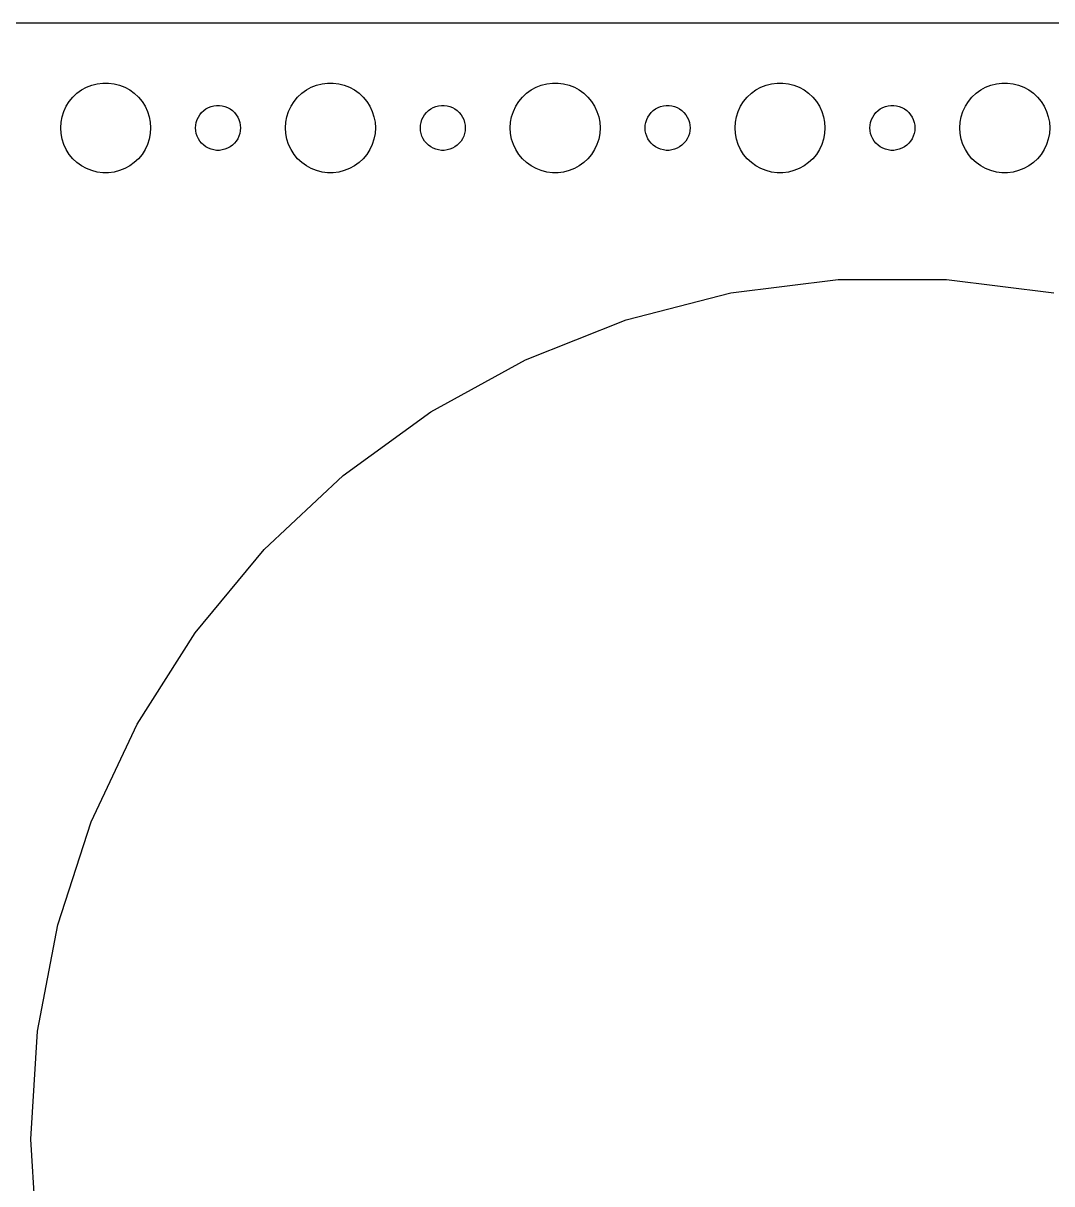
# Model space of a CAD drawing. Header units: metres. Extents: x -254 to 254, y -74 to 74.
# Drawn here: x 122 to 190.6, y -3 to 74.5 of the extents above; entities that cross this region are included whole.
import ezdxf

# ---------------------------------------------------------------- set-up
doc = ezdxf.new("R2010")
doc.units = ezdxf.units.M

msp = doc.modelspace()

# ---------------------------------------------------------------- linework, layer by layer
for p, q in [((249.814, 74.4901), (-249.814, 74.4901)), ((125.313, 69.5536), (125.588, 69.8115)), ((125.588, 69.8115), (125.893, 70.033)), ((125.893, 70.033), (126.223, 70.2145)), ((126.223, 70.2145), (126.573, 70.3532)), ((126.573, 70.3532), (126.938, 70.4469)), ((126.938, 70.4469), (127.312, 70.4941)), ((127.312, 70.4941), (127.688, 70.4941)), ((127.688, 70.4941), (128.062, 70.4469)), ((128.062, 70.4469), (128.427, 70.3532)), ((128.427, 70.3532), (128.777, 70.2145)), ((128.777, 70.2145), (129.107, 70.033)), ((129.107, 70.033), (129.412, 69.8115)), ((129.412, 69.8115), (129.687, 69.5536)), ((140.313, 69.5536), (140.588, 69.8115)), ((140.588, 69.8115), (140.893, 70.033)), ((140.893, 70.033), (141.223, 70.2145)), ((141.223, 70.2145), (141.573, 70.3532)), ((141.573, 70.3532), (141.938, 70.4469)), ((141.938, 70.4469), (142.312, 70.4941)), ((142.312, 70.4941), (142.688, 70.4941)), ((142.688, 70.4941), (143.062, 70.4469)), ((143.062, 70.4469), (143.427, 70.3532)), ((143.427, 70.3532), (143.777, 70.2145)), ((143.777, 70.2145), (144.107, 70.033)), ((144.107, 70.033), (144.412, 69.8115)), ((144.412, 69.8115), (144.687, 69.5536)), ((155.313, 69.5536), (155.588, 69.8115)), ((155.588, 69.8115), (155.893, 70.033)), ((155.893, 70.033), (156.223, 70.2145)), ((156.223, 70.2145), (156.573, 70.3532)), ((156.573, 70.3532), (156.938, 70.4469)), ((156.938, 70.4469), (157.312, 70.4941)), ((157.312, 70.4941), (157.688, 70.4941)), ((157.688, 70.4941), (158.062, 70.4469)), ((158.062, 70.4469), (158.427, 70.3532)), ((158.427, 70.3532), (158.777, 70.2145)), ((158.777, 70.2145), (159.107, 70.033)), ((159.107, 70.033), (159.412, 69.8115)), ((159.412, 69.8115), (159.687, 69.5536)), ((170.313, 69.5536), (170.588, 69.8115)), ((170.588, 69.8115), (170.893, 70.033)), ((170.893, 70.033), (171.223, 70.2145)), ((171.223, 70.2145), (171.573, 70.3532)), ((171.573, 70.3532), (171.938, 70.4469)), ((171.938, 70.4469), (172.312, 70.4941)), ((172.312, 70.4941), (172.688, 70.4941)), ((172.688, 70.4941), (173.062, 70.4469)), ((173.062, 70.4469), (173.427, 70.3532)), ((173.427, 70.3532), (173.777, 70.2145)), ((173.777, 70.2145), (174.107, 70.033)), ((174.107, 70.033), (174.412, 69.8115)), ((174.412, 69.8115), (174.687, 69.5536)), ((185.313, 69.5536), (185.588, 69.8115)), ((185.588, 69.8115), (185.893, 70.033)), ((185.893, 70.033), (186.223, 70.2145)), ((186.223, 70.2145), (186.573, 70.3532)), ((186.573, 70.3532), (186.938, 70.4469)), ((186.938, 70.4469), (187.312, 70.4941)), ((187.312, 70.4941), (187.688, 70.4941)), ((187.688, 70.4941), (188.062, 70.4469)), ((188.062, 70.4469), (188.427, 70.3532)), ((188.427, 70.3532), (188.777, 70.2145)), ((188.777, 70.2145), (189.107, 70.033)), ((189.107, 70.033), (189.412, 69.8115)), ((189.412, 69.8115), (189.687, 69.5536)), ((124.871, 68.9453), (125.073, 69.2634)), ((125.073, 69.2634), (125.313, 69.5536)), ((129.687, 69.5536), (129.927, 69.2634)), ((129.927, 69.2634), (130.129, 68.9453)), ((134.536, 68.9266), (134.719, 68.9734)), ((134.719, 68.9734), (134.906, 68.997)), ((134.906, 68.997), (135.094, 68.997)), ((135.094, 68.997), (135.281, 68.9734)), ((135.281, 68.9734), (135.464, 68.9266)), ((139.871, 68.9453), (140.073, 69.2634)), ((140.073, 69.2634), (140.313, 69.5536)), ((144.687, 69.5536), (144.927, 69.2634)), ((144.927, 69.2634), (145.129, 68.9453)), ((149.536, 68.9266), (149.719, 68.9734)), ((149.719, 68.9734), (149.906, 68.997)), ((149.906, 68.997), (150.094, 68.997)), ((150.094, 68.997), (150.281, 68.9734)), ((150.281, 68.9734), (150.464, 68.9266)), ((154.871, 68.9453), (155.073, 69.2634)), ((155.073, 69.2634), (155.313, 69.5536)), ((159.687, 69.5536), (159.927, 69.2634)), ((159.927, 69.2634), (160.129, 68.9453)), ((164.536, 68.9266), (164.719, 68.9734)), ((164.719, 68.9734), (164.906, 68.997)), ((164.906, 68.997), (165.094, 68.997)), ((165.094, 68.997), (165.281, 68.9734)), ((165.281, 68.9734), (165.464, 68.9266)), ((169.871, 68.9453), (170.073, 69.2634)), ((170.073, 69.2634), (170.313, 69.5536)), ((174.687, 69.5536), (174.927, 69.2634)), ((174.927, 69.2634), (175.129, 68.9453)), ((179.536, 68.9266), (179.719, 68.9734)), ((179.719, 68.9734), (179.906, 68.997)), ((179.906, 68.997), (180.094, 68.997)), ((180.094, 68.997), (180.281, 68.9734)), ((180.281, 68.9734), (180.464, 68.9266)), ((184.871, 68.9453), (185.073, 69.2634)), ((185.073, 69.2634), (185.313, 69.5536)), ((189.687, 69.5536), (189.927, 69.2634)), ((189.927, 69.2634), (190.129, 68.9453)), ((124.524, 67.876), (124.594, 68.2461)), ((124.594, 68.2461), (124.711, 68.6044)), ((124.711, 68.6044), (124.871, 68.9453)), ((130.129, 68.9453), (130.289, 68.6044)), ((130.289, 68.6044), (130.406, 68.2461)), ((130.406, 68.2461), (130.476, 67.876)), ((133.605, 68.0522), (133.686, 68.2226)), ((133.686, 68.2226), (133.786, 68.3817)), ((133.786, 68.3817), (133.907, 68.5268)), ((133.907, 68.5268), (134.044, 68.6558)), ((134.044, 68.6558), (134.196, 68.7665)), ((134.196, 68.7665), (134.361, 68.8572)), ((134.361, 68.8572), (134.536, 68.9266)), ((135.464, 68.9266), (135.639, 68.8572)), ((135.639, 68.8572), (135.804, 68.7665)), ((135.804, 68.7665), (135.956, 68.6558)), ((135.956, 68.6558), (136.093, 68.5268)), ((136.093, 68.5268), (136.214, 68.3817)), ((136.214, 68.3817), (136.314, 68.2226)), ((136.314, 68.2226), (136.395, 68.0522)), ((139.524, 67.876), (139.594, 68.2461)), ((139.594, 68.2461), (139.711, 68.6044)), ((139.711, 68.6044), (139.871, 68.9453)), ((145.129, 68.9453), (145.289, 68.6044)), ((145.289, 68.6044), (145.406, 68.2461)), ((145.406, 68.2461), (145.476, 67.876)), ((148.605, 68.0522), (148.686, 68.2226)), ((148.686, 68.2226), (148.786, 68.3817)), ((148.786, 68.3817), (148.907, 68.5268)), ((148.907, 68.5268), (149.044, 68.6558)), ((149.044, 68.6558), (149.196, 68.7665)), ((149.196, 68.7665), (149.361, 68.8572)), ((149.361, 68.8572), (149.536, 68.9266)), ((150.464, 68.9266), (150.639, 68.8572)), ((150.639, 68.8572), (150.804, 68.7665)), ((150.804, 68.7665), (150.956, 68.6558)), ((150.956, 68.6558), (151.093, 68.5268)), ((151.093, 68.5268), (151.214, 68.3817)), ((151.214, 68.3817), (151.314, 68.2226)), ((151.314, 68.2226), (151.395, 68.0522)), ((154.524, 67.876), (154.594, 68.2461)), ((154.594, 68.2461), (154.711, 68.6044)), ((154.711, 68.6044), (154.871, 68.9453)), ((160.129, 68.9453), (160.289, 68.6044)), ((160.289, 68.6044), (160.406, 68.2461)), ((160.406, 68.2461), (160.476, 67.876)), ((163.605, 68.0522), (163.686, 68.2226)), ((163.686, 68.2226), (163.786, 68.3817)), ((163.786, 68.3817), (163.907, 68.5268)), ((163.907, 68.5268), (164.044, 68.6558)), ((164.044, 68.6558), (164.196, 68.7665)), ((164.196, 68.7665), (164.361, 68.8572)), ((164.361, 68.8572), (164.536, 68.9266)), ((165.464, 68.9266), (165.639, 68.8572)), ((165.639, 68.8572), (165.804, 68.7665)), ((165.804, 68.7665), (165.956, 68.6558)), ((165.956, 68.6558), (166.093, 68.5268)), ((166.093, 68.5268), (166.214, 68.3817)), ((166.214, 68.3817), (166.314, 68.2226)), ((166.314, 68.2226), (166.395, 68.0522)), ((169.524, 67.876), (169.594, 68.2461)), ((169.594, 68.2461), (169.711, 68.6044)), ((169.711, 68.6044), (169.871, 68.9453)), ((175.129, 68.9453), (175.289, 68.6044)), ((175.289, 68.6044), (175.406, 68.2461)), ((175.406, 68.2461), (175.476, 67.876)), ((178.605, 68.0522), (178.686, 68.2226)), ((178.686, 68.2226), (178.786, 68.3817)), ((178.786, 68.3817), (178.907, 68.5268)), ((178.907, 68.5268), (179.044, 68.6558)), ((179.044, 68.6558), (179.196, 68.7665)), ((179.196, 68.7665), (179.361, 68.8572)), ((179.361, 68.8572), (179.536, 68.9266)), ((180.464, 68.9266), (180.639, 68.8572)), ((180.639, 68.8572), (180.804, 68.7665)), ((180.804, 68.7665), (180.956, 68.6558)), ((180.956, 68.6558), (181.093, 68.5268)), ((181.093, 68.5268), (181.214, 68.3817)), ((181.214, 68.3817), (181.314, 68.2226)), ((181.314, 68.2226), (181.395, 68.0522)), ((184.524, 67.876), (184.594, 68.2461)), ((184.594, 68.2461), (184.711, 68.6044)), ((184.711, 68.6044), (184.871, 68.9453)), ((190.129, 68.9453), (190.289, 68.6044)), ((190.289, 68.6044), (190.406, 68.2461)), ((190.406, 68.2461), (190.476, 67.876)), ((124.5, 67.5), (124.524, 67.876)), ((124.524, 67.124), (124.5, 67.5)), ((130.476, 67.876), (130.5, 67.5)), ((130.5, 67.5), (130.476, 67.124)), ((133.5, 67.5), (133.512, 67.688)), ((133.512, 67.312), (133.5, 67.5)), ((133.512, 67.688), (133.547, 67.873)), ((133.547, 67.873), (133.605, 68.0522)), ((136.395, 68.0522), (136.453, 67.873)), ((136.453, 67.873), (136.488, 67.688)), ((136.488, 67.688), (136.5, 67.5)), ((136.5, 67.5), (136.488, 67.312)), ((139.5, 67.5), (139.524, 67.876)), ((139.524, 67.124), (139.5, 67.5)), ((145.476, 67.876), (145.5, 67.5)), ((145.5, 67.5), (145.476, 67.124)), ((148.5, 67.5), (148.512, 67.688)), ((148.512, 67.312), (148.5, 67.5)), ((148.512, 67.688), (148.547, 67.873)), ((148.547, 67.873), (148.605, 68.0522)), ((151.395, 68.0522), (151.453, 67.873)), ((151.453, 67.873), (151.488, 67.688)), ((151.488, 67.688), (151.5, 67.5)), ((151.5, 67.5), (151.488, 67.312)), ((154.5, 67.5), (154.524, 67.876)), ((154.524, 67.124), (154.5, 67.5)), ((160.476, 67.876), (160.5, 67.5)), ((160.5, 67.5), (160.476, 67.124)), ((163.5, 67.5), (163.512, 67.688)), ((163.512, 67.312), (163.5, 67.5)), ((163.512, 67.688), (163.547, 67.873)), ((163.547, 67.873), (163.605, 68.0522)), ((166.395, 68.0522), (166.453, 67.873)), ((166.453, 67.873), (166.488, 67.688)), ((166.488, 67.688), (166.5, 67.5)), ((166.5, 67.5), (166.488, 67.312)), ((169.5, 67.5), (169.524, 67.876)), ((169.524, 67.124), (169.5, 67.5)), ((175.476, 67.876), (175.5, 67.5)), ((175.5, 67.5), (175.476, 67.124)), ((178.5, 67.5), (178.512, 67.688)), ((178.512, 67.312), (178.5, 67.5)), ((178.512, 67.688), (178.547, 67.873)), ((178.547, 67.873), (178.605, 68.0522)), ((181.395, 68.0522), (181.453, 67.873)), ((181.453, 67.873), (181.488, 67.688)), ((181.488, 67.688), (181.5, 67.5)), ((181.5, 67.5), (181.488, 67.312)), ((184.5, 67.5), (184.524, 67.876)), ((184.524, 67.124), (184.5, 67.5)), ((190.476, 67.876), (190.5, 67.5)), ((190.5, 67.5), (190.476, 67.124)), ((124.594, 66.7539), (124.524, 67.124)), ((124.711, 66.3956), (124.594, 66.7539)), ((130.406, 66.7539), (130.289, 66.3956)), ((130.476, 67.124), (130.406, 66.7539)), ((133.547, 67.127), (133.512, 67.312)), ((133.605, 66.9478), (133.547, 67.127)), ((133.686, 66.7774), (133.605, 66.9478)), ((133.786, 66.6183), (133.686, 66.7774)), ((136.314, 66.7774), (136.214, 66.6183)), ((136.395, 66.9478), (136.314, 66.7774)), ((136.453, 67.127), (136.395, 66.9478)), ((136.488, 67.312), (136.453, 67.127)), ((139.594, 66.7539), (139.524, 67.124)), ((139.711, 66.3956), (139.594, 66.7539)), ((145.406, 66.7539), (145.289, 66.3956)), ((145.476, 67.124), (145.406, 66.7539)), ((148.547, 67.127), (148.512, 67.312)), ((148.605, 66.9478), (148.547, 67.127)), ((148.686, 66.7774), (148.605, 66.9478)), ((148.786, 66.6183), (148.686, 66.7774)), ((151.314, 66.7774), (151.214, 66.6183)), ((151.395, 66.9478), (151.314, 66.7774)), ((151.453, 67.127), (151.395, 66.9478)), ((151.488, 67.312), (151.453, 67.127)), ((154.594, 66.7539), (154.524, 67.124)), ((154.711, 66.3956), (154.594, 66.7539)), ((160.406, 66.7539), (160.289, 66.3956)), ((160.476, 67.124), (160.406, 66.7539)), ((163.547, 67.127), (163.512, 67.312)), ((163.605, 66.9478), (163.547, 67.127)), ((163.686, 66.7774), (163.605, 66.9478)), ((163.786, 66.6183), (163.686, 66.7774)), ((166.314, 66.7774), (166.214, 66.6183)), ((166.395, 66.9478), (166.314, 66.7774)), ((166.453, 67.127), (166.395, 66.9478)), ((166.488, 67.312), (166.453, 67.127)), ((169.594, 66.7539), (169.524, 67.124)), ((169.711, 66.3956), (169.594, 66.7539)), ((175.406, 66.7539), (175.289, 66.3956)), ((175.476, 67.124), (175.406, 66.7539)), ((178.547, 67.127), (178.512, 67.312)), ((178.605, 66.9478), (178.547, 67.127)), ((178.686, 66.7774), (178.605, 66.9478)), ((178.786, 66.6183), (178.686, 66.7774)), ((181.314, 66.7774), (181.214, 66.6183)), ((181.395, 66.9478), (181.314, 66.7774)), ((181.453, 67.127), (181.395, 66.9478)), ((181.488, 67.312), (181.453, 67.127)), ((184.594, 66.7539), (184.524, 67.124)), ((184.711, 66.3956), (184.594, 66.7539)), ((190.406, 66.7539), (190.289, 66.3956)), ((190.476, 67.124), (190.406, 66.7539)), ((124.871, 66.0547), (124.711, 66.3956)), ((125.073, 65.7366), (124.871, 66.0547)), ((130.129, 66.0547), (129.927, 65.7366)), ((130.289, 66.3956), (130.129, 66.0547)), ((133.907, 66.4732), (133.786, 66.6183)), ((134.044, 66.3442), (133.907, 66.4732)), ((134.196, 66.2335), (134.044, 66.3442)), ((134.361, 66.1428), (134.196, 66.2335)), ((134.536, 66.0734), (134.361, 66.1428)), ((134.719, 66.0266), (134.536, 66.0734)), ((134.906, 66.003), (134.719, 66.0266)), ((135.094, 66.003), (134.906, 66.003)), ((135.281, 66.0266), (135.094, 66.003)), ((135.464, 66.0734), (135.281, 66.0266)), ((135.639, 66.1428), (135.464, 66.0734)), ((135.804, 66.2335), (135.639, 66.1428)), ((135.956, 66.3442), (135.804, 66.2335)), ((136.093, 66.4732), (135.956, 66.3442)), ((136.214, 66.6183), (136.093, 66.4732)), ((139.871, 66.0547), (139.711, 66.3956)), ((140.073, 65.7366), (139.871, 66.0547)), ((145.129, 66.0547), (144.927, 65.7366)), ((145.289, 66.3956), (145.129, 66.0547)), ((148.907, 66.4732), (148.786, 66.6183)), ((149.044, 66.3442), (148.907, 66.4732)), ((149.196, 66.2335), (149.044, 66.3442)), ((149.361, 66.1428), (149.196, 66.2335)), ((149.536, 66.0734), (149.361, 66.1428)), ((149.719, 66.0266), (149.536, 66.0734)), ((149.906, 66.003), (149.719, 66.0266)), ((150.094, 66.003), (149.906, 66.003)), ((150.281, 66.0266), (150.094, 66.003)), ((150.464, 66.0734), (150.281, 66.0266)), ((150.639, 66.1428), (150.464, 66.0734)), ((150.804, 66.2335), (150.639, 66.1428)), ((150.956, 66.3442), (150.804, 66.2335)), ((151.093, 66.4732), (150.956, 66.3442)), ((151.214, 66.6183), (151.093, 66.4732)), ((154.871, 66.0547), (154.711, 66.3956)), ((155.073, 65.7366), (154.871, 66.0547)), ((160.129, 66.0547), (159.927, 65.7366)), ((160.289, 66.3956), (160.129, 66.0547)), ((163.907, 66.4732), (163.786, 66.6183)), ((164.044, 66.3442), (163.907, 66.4732)), ((164.196, 66.2335), (164.044, 66.3442)), ((164.361, 66.1428), (164.196, 66.2335)), ((164.536, 66.0734), (164.361, 66.1428)), ((164.719, 66.0266), (164.536, 66.0734)), ((164.906, 66.003), (164.719, 66.0266)), ((165.094, 66.003), (164.906, 66.003)), ((165.281, 66.0266), (165.094, 66.003)), ((165.464, 66.0734), (165.281, 66.0266)), ((165.639, 66.1428), (165.464, 66.0734)), ((165.804, 66.2335), (165.639, 66.1428)), ((165.956, 66.3442), (165.804, 66.2335)), ((166.093, 66.4732), (165.956, 66.3442)), ((166.214, 66.6183), (166.093, 66.4732)), ((169.871, 66.0547), (169.711, 66.3956)), ((170.073, 65.7366), (169.871, 66.0547)), ((175.129, 66.0547), (174.927, 65.7366)), ((175.289, 66.3956), (175.129, 66.0547)), ((178.907, 66.4732), (178.786, 66.6183)), ((179.044, 66.3442), (178.907, 66.4732)), ((179.196, 66.2335), (179.044, 66.3442)), ((179.361, 66.1428), (179.196, 66.2335)), ((179.536, 66.0734), (179.361, 66.1428)), ((179.719, 66.0266), (179.536, 66.0734)), ((179.906, 66.003), (179.719, 66.0266)), ((180.094, 66.003), (179.906, 66.003)), ((180.281, 66.0266), (180.094, 66.003)), ((180.464, 66.0734), (180.281, 66.0266)), ((180.639, 66.1428), (180.464, 66.0734)), ((180.804, 66.2335), (180.639, 66.1428)), ((180.956, 66.3442), (180.804, 66.2335)), ((181.093, 66.4732), (180.956, 66.3442)), ((181.214, 66.6183), (181.093, 66.4732)), ((184.871, 66.0547), (184.711, 66.3956)), ((185.073, 65.7366), (184.871, 66.0547)), ((190.129, 66.0547), (189.927, 65.7366)), ((190.289, 66.3956), (190.129, 66.0547)), ((125.313, 65.4464), (125.073, 65.7366)), ((125.588, 65.1885), (125.313, 65.4464)), ((125.893, 64.967), (125.588, 65.1885)), ((129.412, 65.1885), (129.107, 64.967)), ((129.687, 65.4464), (129.412, 65.1885)), ((129.927, 65.7366), (129.687, 65.4464)), ((140.313, 65.4464), (140.073, 65.7366)), ((140.588, 65.1885), (140.313, 65.4464)), ((140.893, 64.967), (140.588, 65.1885)), ((144.412, 65.1885), (144.107, 64.967)), ((144.687, 65.4464), (144.412, 65.1885)), ((144.927, 65.7366), (144.687, 65.4464)), ((155.313, 65.4464), (155.073, 65.7366)), ((155.588, 65.1885), (155.313, 65.4464)), ((155.893, 64.967), (155.588, 65.1885)), ((159.412, 65.1885), (159.107, 64.967)), ((159.687, 65.4464), (159.412, 65.1885)), ((159.927, 65.7366), (159.687, 65.4464)), ((170.313, 65.4464), (170.073, 65.7366)), ((170.588, 65.1885), (170.313, 65.4464)), ((170.893, 64.967), (170.588, 65.1885)), ((174.412, 65.1885), (174.107, 64.967)), ((174.687, 65.4464), (174.412, 65.1885)), ((174.927, 65.7366), (174.687, 65.4464)), ((185.313, 65.4464), (185.073, 65.7366)), ((185.588, 65.1885), (185.313, 65.4464)), ((185.893, 64.967), (185.588, 65.1885)), ((189.412, 65.1885), (189.107, 64.967)), ((189.687, 65.4464), (189.412, 65.1885)), ((189.927, 65.7366), (189.687, 65.4464)), ((126.223, 64.7855), (125.893, 64.967)), ((126.573, 64.6468), (126.223, 64.7855)), ((126.938, 64.5531), (126.573, 64.6468)), ((127.312, 64.5059), (126.938, 64.5531)), ((127.688, 64.5059), (127.312, 64.5059)), ((128.062, 64.5531), (127.688, 64.5059)), ((128.427, 64.6468), (128.062, 64.5531)), ((128.777, 64.7855), (128.427, 64.6468)), ((129.107, 64.967), (128.777, 64.7855)), ((141.223, 64.7855), (140.893, 64.967)), ((141.573, 64.6468), (141.223, 64.7855)), ((141.938, 64.5531), (141.573, 64.6468)), ((142.312, 64.5059), (141.938, 64.5531)), ((142.688, 64.5059), (142.312, 64.5059)), ((143.062, 64.5531), (142.688, 64.5059)), ((143.427, 64.6468), (143.062, 64.5531)), ((143.777, 64.7855), (143.427, 64.6468)), ((144.107, 64.967), (143.777, 64.7855)), ((156.223, 64.7855), (155.893, 64.967)), ((156.573, 64.6468), (156.223, 64.7855)), ((156.938, 64.5531), (156.573, 64.6468)), ((157.312, 64.5059), (156.938, 64.5531)), ((157.688, 64.5059), (157.312, 64.5059)), ((158.062, 64.5531), (157.688, 64.5059)), ((158.427, 64.6468), (158.062, 64.5531)), ((158.777, 64.7855), (158.427, 64.6468)), ((159.107, 64.967), (158.777, 64.7855)), ((171.223, 64.7855), (170.893, 64.967)), ((171.573, 64.6468), (171.223, 64.7855)), ((171.938, 64.5531), (171.573, 64.6468)), ((172.312, 64.5059), (171.938, 64.5531)), ((172.688, 64.5059), (172.312, 64.5059)), ((173.062, 64.5531), (172.688, 64.5059)), ((173.427, 64.6468), (173.062, 64.5531)), ((173.777, 64.7855), (173.427, 64.6468)), ((174.107, 64.967), (173.777, 64.7855)), ((186.223, 64.7855), (185.893, 64.967)), ((186.573, 64.6468), (186.223, 64.7855)), ((186.938, 64.5531), (186.573, 64.6468)), ((187.312, 64.5059), (186.938, 64.5531)), ((187.688, 64.5059), (187.312, 64.5059)), ((188.062, 64.5531), (187.688, 64.5059)), ((188.427, 64.6468), (188.062, 64.5531)), ((188.777, 64.7855), (188.427, 64.6468)), ((189.107, 64.967), (188.777, 64.7855)), ((169.226, 56.4815), (176.39, 57.3865)), ((176.39, 57.3865), (183.61, 57.3865)), ((183.61, 57.3865), (190.774, 56.4815)), ((162.232, 54.6857), (169.226, 56.4815)), ((155.518, 52.0276), (162.232, 54.6857)), ((149.19, 48.5488), (155.518, 52.0276)), ((143.348, 44.3045), (149.19, 48.5488)), ((138.084, 39.3615), (143.348, 44.3045)), ((133.482, 33.7977), (138.084, 39.3615)), ((129.612, 27.7008), (133.482, 33.7977)), ((126.538, 21.1672), (129.612, 27.7008)), ((124.306, 14.2997), (126.538, 21.1672)), ((122.953, 7.20665), (124.306, 14.2997)), ((122.5, 0), (122.953, 7.20665)), ((122.953, -7.20665), (122.5, 0))]:
    msp.add_line(p, q)

doc.saveas('drawing.dxf')
